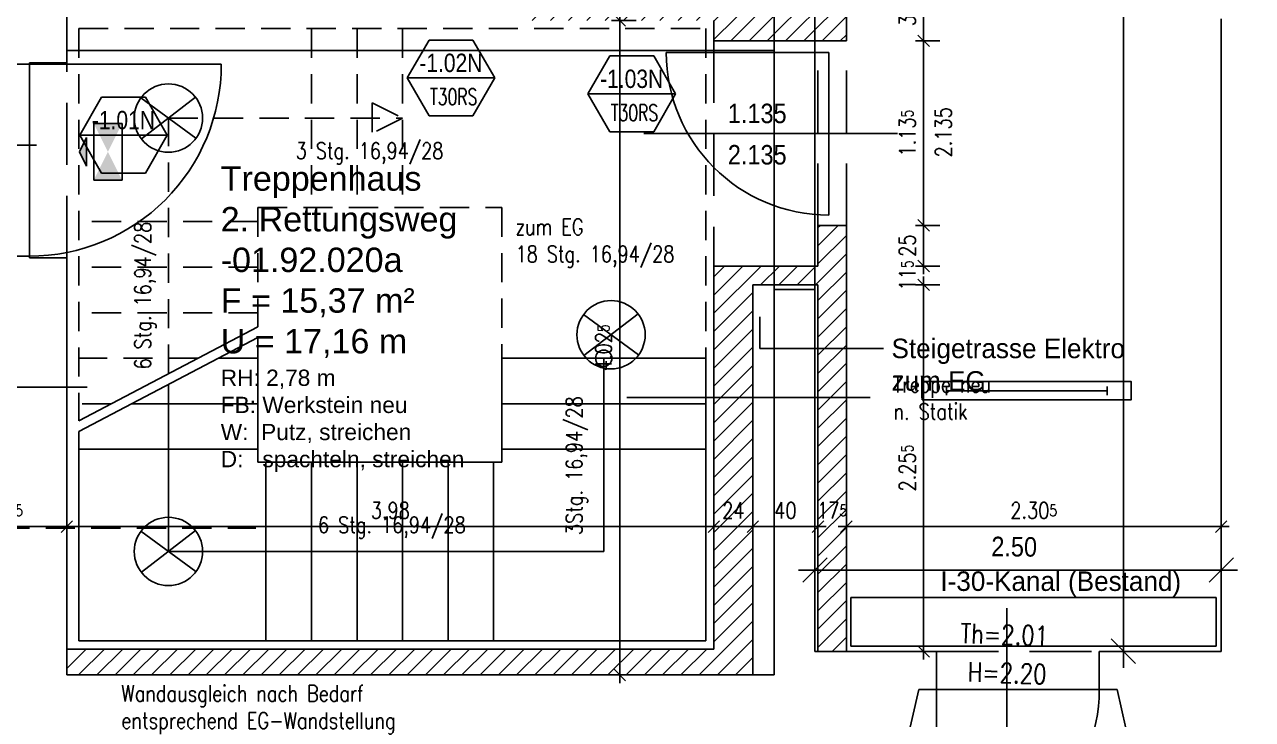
# Model space of a CAD drawing. Header units: metres. Extents: x 157 to 276, y 126 to 187.
# Drawn here: x 161.51 to 169.06, y 170.77 to 175.04 of the extents above; entities that cross this region are included whole.
import ezdxf
from ezdxf.enums import TextEntityAlignment as Align

# ---------------------------------------------------------------- set-up
doc = ezdxf.new("R2010")
doc.units = ezdxf.units.M
doc.header["$LTSCALE"] = 0.03
for name, pattern in [('AUSGEZOGEN', [0]), ('DOT', [0]), ('GESTRICHELT', [9, 6, -3]), ('STRICHLINIE', [19.05, 12.7, -6.35])]:
    doc.linetypes.add(name, pattern=pattern)
for name, color, linetype in [('A_abriss', 44, '_ABBRUCH'), ('A_bemaßung', 2, 'Continuous'), ('A_Elektro', 1, 'Continuous'), ('A_höhen', 3, 'Continuous'), ('A_NR_TÜR', 1, 'Continuous'), ('A_schraffur', 10, 'Continuous'), ('A_text', 5, 'Continuous'), ('A_TREPPE_NEU', 3, 'Continuous'), ('A_Tuernummern', 1, 'Continuous'), ('A_TXT-TUER', 1, 'Continuous'), ('A_türen', 9, 'Continuous'), ('A_verdeckt', 8, 'STRICHLINIE'), ('A_wände', 6, 'Continuous'), ('A_WÄNDE_NEU', 6, 'Continuous'), ('E__ELEKTRO', 3, 'AUSGEZOGEN'), ('E__LEUCHTEN', 6, 'AUSGEZOGEN'), ('E__VERSYS', 2, 'AUSGEZOGEN')]:
    doc.layers.add(name, color=color, linetype=linetype)
doc.styles.add('arial-n', font='ARIALN.TTF')
doc.styles.add('BOLDSIMP_FNT', font='TXT', dxfattribs={"height": 1})
doc.styles.add('NORM', font='simplex.shx', dxfattribs={"width": 0.7, "bigfont": 'bigfont.shx'})
doc.styles.add('PITSIMP8', font='PITSIMP8.SHX')
doc.styles.add('SIMPLEX', font='simplex.shx', dxfattribs={"width": 0.8, "height": 0.1})
doc.linetypes.add('_ABBRUCH', pattern='A,25,[101,cadkon.shx,S=3.5,R=0,X=0,Y=0],25', length=50)
doc.dimstyles.get("Standard").update_dxf_attribs({"dimtxt": 0.18, "dimasz": 0.18, "dimexe": 0.18, "dimexo": 0.0625, "dimgap": 0.09, "dimtad": 0, "dimtih": 1, "dimtoh": 1, "dimdec": 4, "dimzin": 0, "dimdsep": 46, "dimlunit": 3, "dimtxsty": 'Standard', "dimcen": 0.09, "dimadec": 0, "dimazin": 0, "dimtfac": 1, "dimtdec": 4, "dimtofl": 0, "dimtmove": 2, "dimatfit": 3, "dimfxl": 1, "dimtolj": 1, "dimtzin": 0, "dimarcsym": 0})

# ---------------------------------------------------------------- blocks, each defined once
blk = doc.blocks.new('SLASH1')
at = {"layer": 'A_bemaßung', "color": 2, "linetype": 'Continuous'}
for p, q in [((0.07663, 0.07663), (-0.07319, -0.07319)), ((0, -0.14068), (0, 0.11466))]:
    blk.add_line(p, q, dxfattribs=at)
blk = doc.blocks.new('DIMCROSS')
at = {"color": 0, "linetype": 'ByBlock'}
blk.add_line((-1, 0), (1, 0), dxfattribs=at)
at = {"linetype": 'ByBlock'}
blk.add_line((-0.707107, -0.707107), (0.707107, 0.707107), dxfattribs=at)
blk = doc.blocks.new('*D39')
at = {"layer": 'A_bemaßung', "color": 1, "lineweight": -2}
for p, q in [((161.0407, 171.8546), (161.0407, 172.0546)), ((161.7659, 171.9046), (161.7659, 172.0546)), ((161.0907, 171.9546), (161.7159, 171.9546))]:
    blk.add_line(p, q, dxfattribs=at)
at = {"layer": 'Defpoints', "color": 0}
for p in [(161.7659, 171.9546), (161.0407, 170.9929), (161.7659, 171.0429)]:
    blk.add_point(p, dxfattribs=at)
at = {"layer": 'A_bemaßung', "color": 1, "lineweight": -2, "xscale": 0.05, "yscale": 0.05, "zscale": 0.05, "rotation": 180}
blk.add_blockref('DIMCROSS', (161.0407, 171.9546), dxfattribs=at)
at = {"layer": 'A_bemaßung', "color": 1, "lineweight": -2, "xscale": 0.05, "yscale": 0.05, "zscale": 0.05}
blk.add_blockref('DIMCROSS', (161.7659, 171.9546), dxfattribs=at)
at = {"layer": 'A_bemaßung', "color": 3, "insert": (161.4033, 172.0546), "char_height": 0.1, "attachment_point": 5, "style": 'SIMPLEX'}
blk.add_mtext('\\A1;72{\\A1\\H0.7x\\S5;}', dxfattribs=at)
blk = doc.blocks.new('*D40')
at = {"layer": 'A_bemaßung', "color": 1, "lineweight": -2}
for p, q in [((165.7457, 172.0046), (165.7457, 171.8546)), ((161.8159, 171.9546), (165.6957, 171.9546))]:
    blk.add_line(p, q, dxfattribs=at)
at = {"layer": 'Defpoints', "color": 0}
for p in [(165.7457, 173.5571), (165.7457, 171.9546), (161.7659, 171.0429)]:
    blk.add_point(p, dxfattribs=at)
at = {"layer": 'A_bemaßung', "color": 1, "lineweight": -2, "xscale": 0.05, "yscale": 0.05, "zscale": 0.05, "rotation": 180}
blk.add_blockref('DIMCROSS', (161.7659, 171.9546), dxfattribs=at)
at = {"layer": 'A_bemaßung', "color": 1, "lineweight": -2, "xscale": 0.05, "yscale": 0.05, "zscale": 0.05}
blk.add_blockref('DIMCROSS', (165.7457, 171.9546), dxfattribs=at)
at = {"layer": 'A_bemaßung', "color": 3, "insert": (163.7558, 172.0546), "char_height": 0.1, "attachment_point": 5, "style": 'SIMPLEX'}
blk.add_mtext('\\A1;3.98{\\A1\\H0.7x\\S;}', dxfattribs=at)
blk = doc.blocks.new('*D41')
at = {"layer": 'A_bemaßung', "color": 1, "lineweight": -2}
for p, q in [((165.9857, 172.0046), (165.9857, 171.8546)), ((165.7957, 171.9546), (165.9357, 171.9546))]:
    blk.add_line(p, q, dxfattribs=at)
at = {"layer": 'Defpoints', "color": 0}
for p in [(165.7457, 173.5571), (165.9857, 173.4421), (165.9857, 171.9546)]:
    blk.add_point(p, dxfattribs=at)
at = {"layer": 'A_bemaßung', "color": 1, "lineweight": -2, "xscale": 0.05, "yscale": 0.05, "zscale": 0.05, "rotation": 180}
blk.add_blockref('DIMCROSS', (165.7457, 171.9546), dxfattribs=at)
at = {"layer": 'A_bemaßung', "color": 1, "lineweight": -2, "xscale": 0.05, "yscale": 0.05, "zscale": 0.05}
blk.add_blockref('DIMCROSS', (165.9857, 171.9546), dxfattribs=at)
at = {"layer": 'A_bemaßung', "color": 3, "insert": (165.8657, 172.0546), "char_height": 0.1, "attachment_point": 5, "style": 'SIMPLEX'}
blk.add_mtext('\\A1;24{\\A1\\H0.7x\\S;}', dxfattribs=at)
blk = doc.blocks.new('*D42')
at = {"layer": 'A_bemaßung', "color": 1, "lineweight": -2}
for p, q in [((166.3857, 172.0046), (166.3857, 171.8546)), ((166.0357, 171.9546), (166.3357, 171.9546))]:
    blk.add_line(p, q, dxfattribs=at)
at = {"layer": 'Defpoints', "color": 0}
for p in [(166.3857, 173.8392), (165.9857, 173.4421), (166.3857, 171.9546)]:
    blk.add_point(p, dxfattribs=at)
at = {"layer": 'A_bemaßung', "color": 1, "lineweight": -2, "xscale": 0.05, "yscale": 0.05, "zscale": 0.05, "rotation": 180}
blk.add_blockref('DIMCROSS', (165.9857, 171.9546), dxfattribs=at)
at = {"layer": 'A_bemaßung', "color": 1, "lineweight": -2, "xscale": 0.05, "yscale": 0.05, "zscale": 0.05}
blk.add_blockref('DIMCROSS', (166.3857, 171.9546), dxfattribs=at)
at = {"layer": 'A_bemaßung', "color": 3, "insert": (166.1857, 172.0546), "char_height": 0.1, "attachment_point": 5, "style": 'SIMPLEX'}
blk.add_mtext('\\A1;40{\\A1\\H0.7x\\S;}', dxfattribs=at)
blk = doc.blocks.new('*D43')
at = {"layer": 'A_bemaßung', "color": 1, "lineweight": -2}
for p, q in [((166.5607, 172.0046), (166.5607, 171.8546)), ((166.3357, 171.9546), (166.2857, 171.9546)), ((166.6107, 171.9546), (166.6607, 171.9546))]:
    blk.add_line(p, q, dxfattribs=at)
at = {"layer": 'Defpoints', "color": 0}
for p in [(166.3857, 173.8392), (166.5607, 173.8392), (166.5607, 171.9546)]:
    blk.add_point(p, dxfattribs=at)
at = {"layer": 'A_bemaßung', "color": 1, "lineweight": -2, "xscale": 0.05, "yscale": 0.05, "zscale": 0.05}
blk.add_blockref('DIMCROSS', (166.3857, 171.9546), dxfattribs=at)
at = {"layer": 'A_bemaßung', "color": 1, "lineweight": -2, "xscale": 0.05, "yscale": 0.05, "zscale": 0.05, "rotation": 180}
blk.add_blockref('DIMCROSS', (166.5607, 171.9546), dxfattribs=at)
at = {"layer": 'A_bemaßung', "color": 3, "insert": (166.4732, 172.0546), "char_height": 0.1, "attachment_point": 5, "style": 'SIMPLEX'}
blk.add_mtext('\\A1;17{\\A1\\H0.7x\\S5;}', dxfattribs=at)
blk = doc.blocks.new('*D44')
at = {"layer": 'A_bemaßung', "color": 1, "lineweight": -2}
for p, q in [((168.8657, 172.0546), (168.8657, 171.8546)), ((166.6107, 171.9546), (168.8157, 171.9546))]:
    blk.add_line(p, q, dxfattribs=at)
at = {"layer": 'Defpoints', "color": 0}
for p in [(166.5607, 173.8392), (168.8657, 172.9846), (168.8657, 171.9546)]:
    blk.add_point(p, dxfattribs=at)
at = {"layer": 'A_bemaßung', "color": 1, "lineweight": -2, "xscale": 0.05, "yscale": 0.05, "zscale": 0.05, "rotation": 180}
blk.add_blockref('DIMCROSS', (166.5607, 171.9546), dxfattribs=at)
at = {"layer": 'A_bemaßung', "color": 1, "lineweight": -2, "xscale": 0.05, "yscale": 0.05, "zscale": 0.05}
blk.add_blockref('DIMCROSS', (168.8657, 171.9546), dxfattribs=at)
at = {"layer": 'A_bemaßung', "color": 3, "insert": (167.7132, 172.0546), "char_height": 0.1, "attachment_point": 5, "style": 'SIMPLEX'}
blk.add_mtext('\\A1;2.30{\\A1\\H0.7x\\S5;}', dxfattribs=at)
blk = doc.blocks.new('*D45')
at = {"layer": 'A_schraffur', "color": 1, "lineweight": -2}
for p, q in [((165.117, 175.0671), (165.267, 175.0671)), ((165.167, 171.0929), (165.167, 175.0171)), ((165.067, 171.0429), (165.267, 171.0429))]:
    blk.add_line(p, q, dxfattribs=at)
at = {"layer": 'Defpoints', "color": 0}
for p in [(165.117, 175.0671), (165.167, 175.0671), (165.067, 171.0429)]:
    blk.add_point(p, dxfattribs=at)
at = {"layer": 'A_schraffur', "color": 1, "lineweight": -2, "xscale": 0.05, "yscale": 0.05, "zscale": 0.05}
for p, rotation in [((165.167, 175.0671), 90), ((165.167, 171.0429), 270)]:
    blk.add_blockref('DIMCROSS', p, dxfattribs=dict(at, rotation=rotation))
at = {"layer": 'A_schraffur', "color": 3, "insert": (165.067, 173.055), "char_height": 0.1, "attachment_point": 5, "rotation": 90, "style": 'SIMPLEX'}
blk.add_mtext('\\A1;4.02{\\A1\\H0.7x\\S5;}', dxfattribs=at)
blk = doc.blocks.new('*D46')
at = {"layer": 'A_schraffur', "color": 1, "lineweight": -2}
for p, q in [((165.117, 175.3071), (165.267, 175.3071)), ((165.167, 175.1171), (165.167, 175.2571))]:
    blk.add_line(p, q, dxfattribs=at)
at = {"layer": 'Defpoints', "color": 0}
for p in [(165.0921, 175.3071), (165.167, 175.3071), (165.117, 175.0671)]:
    blk.add_point(p, dxfattribs=at)
at = {"layer": 'A_schraffur', "color": 1, "lineweight": -2, "xscale": 0.05, "yscale": 0.05, "zscale": 0.05}
for p, rotation in [((165.167, 175.3071), 90), ((165.167, 175.0671), 270)]:
    blk.add_blockref('DIMCROSS', p, dxfattribs=dict(at, rotation=rotation))
at = {"layer": 'A_schraffur', "color": 3, "insert": (165.067, 175.1871), "char_height": 0.1, "attachment_point": 5, "rotation": 90, "style": 'SIMPLEX'}
blk.add_mtext('\\A1;24{\\A1\\H0.7x\\S;}', dxfattribs=at)
blk = doc.blocks.new('*D49')
at = {"layer": 'A_schraffur', "color": 1, "lineweight": -2}
for p, q in [((166.9855, 173.4421), (167.1355, 173.4421)), ((167.0355, 171.2373), (167.0355, 173.3921)), ((166.9355, 171.1873), (167.1355, 171.1873))]:
    blk.add_line(p, q, dxfattribs=at)
at = {"layer": 'Defpoints', "color": 0}
for p in [(165.9857, 173.4421), (167.0355, 173.4421), (165.9357, 171.1873)]:
    blk.add_point(p, dxfattribs=at)
at = {"layer": 'A_schraffur', "color": 1, "lineweight": -2, "xscale": 0.05, "yscale": 0.05, "zscale": 0.05}
for p, rotation in [((167.0355, 173.4421), 90), ((167.0355, 171.1873), 270)]:
    blk.add_blockref('DIMCROSS', p, dxfattribs=dict(at, rotation=rotation))
at = {"layer": 'A_schraffur', "color": 3, "insert": (166.9355, 172.3147), "char_height": 0.1, "attachment_point": 5, "rotation": 90, "style": 'SIMPLEX'}
blk.add_mtext('\\A1;2.25{\\A1\\H0.7x\\S5;}', dxfattribs=at)
blk = doc.blocks.new('*D50')
at = {"layer": 'A_schraffur', "color": 1, "lineweight": -2}
for p, q in [((167.0355, 173.6071), (167.0355, 173.6571)), ((166.9855, 173.5571), (167.1355, 173.5571)), ((167.0355, 173.3921), (167.0355, 173.3421))]:
    blk.add_line(p, q, dxfattribs=at)
at = {"layer": 'Defpoints', "color": 0}
for p in [(166.3857, 173.5571), (167.0355, 173.5571), (165.9857, 173.4421)]:
    blk.add_point(p, dxfattribs=at)
at = {"layer": 'A_schraffur', "color": 1, "lineweight": -2, "xscale": 0.05, "yscale": 0.05, "zscale": 0.05}
for p, rotation in [((167.0355, 173.5571), 270), ((167.0355, 173.4421), 90)]:
    blk.add_blockref('DIMCROSS', p, dxfattribs=dict(at, rotation=rotation))
at = {"layer": 'A_schraffur', "color": 3, "insert": (166.9355, 173.4996), "char_height": 0.1, "attachment_point": 5, "rotation": 90, "style": 'SIMPLEX'}
blk.add_mtext('\\A1;11{\\A1\\H0.7x\\S5;}', dxfattribs=at)
blk = doc.blocks.new('*D51')
at = {"layer": 'A_schraffur', "color": 1, "lineweight": -2}
for p, q in [((166.9855, 173.8071), (167.1355, 173.8071)), ((167.0355, 173.6071), (167.0355, 173.7571))]:
    blk.add_line(p, q, dxfattribs=at)
at = {"layer": 'Defpoints', "color": 0}
for p in [(166.5607, 173.8071), (167.0355, 173.8071), (166.3857, 173.5571)]:
    blk.add_point(p, dxfattribs=at)
at = {"layer": 'A_schraffur', "color": 1, "lineweight": -2, "xscale": 0.05, "yscale": 0.05, "zscale": 0.05}
for p, rotation in [((167.0355, 173.8071), 90), ((167.0355, 173.5571), 270)]:
    blk.add_blockref('DIMCROSS', p, dxfattribs=dict(at, rotation=rotation))
at = {"layer": 'A_schraffur', "color": 3, "insert": (166.9355, 173.6821), "char_height": 0.1, "attachment_point": 5, "rotation": 90, "style": 'SIMPLEX'}
blk.add_mtext('\\A1;25{\\A1\\H0.7x\\S;}', dxfattribs=at)
blk = doc.blocks.new('*D52')
at = {"layer": 'A_schraffur', "color": 1, "lineweight": -2}
for p, q in [((166.9855, 174.9421), (167.1355, 174.9421)), ((167.0355, 173.8571), (167.0355, 174.8921))]:
    blk.add_line(p, q, dxfattribs=at)
at = {"layer": 'Defpoints', "color": 0}
for p in [(166.5607, 174.9421), (167.0355, 174.9421), (166.5607, 173.8071)]:
    blk.add_point(p, dxfattribs=at)
at = {"layer": 'A_schraffur', "color": 1, "lineweight": -2, "xscale": 0.05, "yscale": 0.05, "zscale": 0.05}
for p, rotation in [((167.0355, 174.9421), 90), ((167.0355, 173.8071), 270)]:
    blk.add_blockref('DIMCROSS', p, dxfattribs=dict(at, rotation=rotation))
at = {"layer": 'A_schraffur', "color": 3, "insert": (166.9355, 174.3746), "char_height": 0.1, "attachment_point": 5, "rotation": 90, "style": 'SIMPLEX'}
blk.add_mtext('\\A1;1.13{\\A1\\H0.7x\\S5;}', dxfattribs=at)
blk = doc.blocks.new('*D53')
at = {"layer": 'A_schraffur', "color": 1, "lineweight": -2}
for p, q in [((166.9355, 175.3071), (167.1355, 175.3071)), ((167.0355, 174.9921), (167.0355, 175.2571))]:
    blk.add_line(p, q, dxfattribs=at)
at = {"layer": 'Defpoints', "color": 0}
for p in [(166.4391, 175.3071), (167.0355, 175.3071), (166.5607, 174.9421)]:
    blk.add_point(p, dxfattribs=at)
at = {"layer": 'A_schraffur', "color": 1, "lineweight": -2, "xscale": 0.05, "yscale": 0.05, "zscale": 0.05}
for p, rotation in [((167.0355, 175.3071), 90), ((167.0355, 174.9421), 270)]:
    blk.add_blockref('DIMCROSS', p, dxfattribs=dict(at, rotation=rotation))
at = {"layer": 'A_schraffur', "color": 3, "insert": (166.9355, 175.1246), "char_height": 0.1, "attachment_point": 5, "rotation": 90, "style": 'SIMPLEX'}
blk.add_mtext('\\A1;36{\\A1\\H0.7x\\S5;}', dxfattribs=at)
blk = doc.blocks.new('Tür-Nr')
at = {"layer": 'A_NR_TÜR'}
for p, q in [((-0.0573, -108.8652), (0.0772, -108.6321)), ((0.0772, -108.6321), (0.3468, -108.6321)), ((0.4812, -108.8652), (0.3468, -108.6321)), ((-0.0573, -108.8652), (0.4812, -108.8652)), ((-0.0573, -108.8652), (0.0772, -109.0983)), ((0.4812, -108.8652), (0.3468, -109.0983)), ((0.0772, -109.0983), (0.3468, -109.0983))]:
    blk.add_line(p, q, dxfattribs=at)
at = {"layer": 'A_TXT-TUER', "style": 'arial-n', "flags": 4}
blk.add_attdef('TÜR-NR.', text='', height=0.1129, dxfattribs=at).set_placement((0.2114, -108.7723), align=Align.MIDDLE_CENTER)
at = {"layer": 'A_TXT-TUER', "style": 'NORM', "width": 0.7}
for tag, flags, p in [('BRANDSCHUTZ', 4, (0.2287, -108.9809)), ('DIN', 5, (0.214, -109.1983)), ('ABMESSUNG', 5, (0.214, -109.3327)), ('MATERIAL', 5, (0.214, -109.4671)), ('WANDART', 5, (0.214, -109.6015)), ('ZARGE', 5, (0.214, -109.7359)), ('SCHLOSS', 5, (0.214, -109.8703)), ('BESCHLÄGE', 5, (0.214, -110.0047)), ('SONSTIGES', 5, (0.214, -110.1391))]:
    blk.add_attdef(tag, text='', height=0.0784, dxfattribs=dict(at, flags=flags)).set_placement(p, align=Align.MIDDLE_CENTER)
blk = doc.blocks.new('2DEL_457')
for p, q in [((-0.3844, -0.2363), (-0.3844, 0.2363)), ((0.3844, -0.2363), (0.3844, 0.2363)), ((-0.3844, 0), (0.3844, 0))]:
    blk.add_line(p, q)
blk.add_lwpolyline([(-0.5, -0.5), (0.5, -0.5), (0.5, 0.5), (-0.5, 0.5)], close=True)
at = {"style": 'PITSIMP8', "flags": 9}
for tag, p in [('BEZEICHNUNG', (-0.0298, 0.1793)), ('RAUM/GRUPPE', (-0.0298, 0.1593)), ('POS.NR.G-LV', (-0.0298, 0.1393)), ('FABRIKAT', (-0.0298, 0.1193)), ('KENNUNG', (-0.0298, 0.0793)), ('LEISTUNG', (-0.0298, 0.0593)), ('TYP', (-0.0298, 0.0993)), ('VOLUMENSTROM', (-0.0298, 0.0393)), ('DRUCK/-STUFE', (-0.0298, 0.0193)), ('ANSCHLUSS', (-0.0298, -0.0007)), ('TEMPERATUR', (-0.0298, -0.0607)), ('GROESSE', (-0.0298, -0.0207)), ('DN', (-0.0298, -0.0407)), ('SPANNUNG/FREQUENZ', (-0.0298, -0.1207)), ('SCHUTZART', (-0.0298, -0.1007)), ('DREHZAHL', (-0.0298, -0.0807)), ('GEWICHT', (-0.0298, -0.1407)), ('FREI', (-0.0298, -0.1607)), ('FREI', (-0.0298, -0.1807)), ('FREI', (-0.0298, -0.2007))]:
    blk.add_attdef(tag, text='', height=0.01, dxfattribs=at).set_placement(p, align=Align.MIDDLE)
blk = doc.blocks.new('PU1')
at = {"color": 3}
for p, q in [((-118.6, -55.3), (-118.6, 69.7)), ((-118.6, 69.7), (131.4, 69.7)), ((131.4, -55.3), (131.4, 69.7)), ((-118.6, -55.3), (131.4, -55.3)), ((-56.1, -86.6), (68.9, -86.6)), ((6.4, -117.8), (-56.1, -86.6)), ((6.4, -117.8), (68.9, -86.6))]:
    blk.add_line(p, q, dxfattribs=at)
for points in [[(-118.6, 69.7), (-118.6, -55.3), (131.4, -55.3), (131.4, 69.7)], [(68.9, -86.6), (-56.1, -86.6), (6.4, -117.8)]]:
    blk.add_solid(points, dxfattribs=at)
blk = doc.blocks.new('I539')
for p, q in [((-1.2, -0.9), (1.2, 0.9)), ((-1.2, 0.9), (1.2, -0.9))]:
    blk.add_line(p, q)
blk.add_circle((0, 0), 1.5)
blk = doc.blocks.new('A$C2D1211C5')
at = {"layer": 'E__LEUCHTEN', "color": 7, "xscale": 0.1399999999994165, "yscale": 0.1399999999994179, "zscale": 0.14, "rotation": 180.7397457354693}
for p in [(1.47, 24.425), (4.1925, 23.0925), (1.47, 21.76)]:
    blk.add_blockref('I539', p, dxfattribs=at)
at = {"layer": 'E__LEUCHTEN', "color": 1, "xscale": 0.001396999999997206, "yscale": 0.001396999999997206, "zscale": 0.001397, "rotation": 270}
blk.add_blockref('PU1', (1.0878, 24.2264), dxfattribs=at)
at = {"layer": 'E__LEUCHTEN', "color": 5, "xscale": 1.285160624999662, "yscale": 0.1120140000000447, "zscale": 1.285160625}
blk.add_blockref('2DEL_457', (6.7493, 22.7485), dxfattribs=at)
blk = doc.blocks.new('A$C775701B2')
at = {"layer": 'E__VERSYS', "color": 1}
for p, q in [((7.9143, 21.4778), (5.6668, 21.4778)), ((5.6668, 21.1778), (5.6668, 21.4778)), ((7.9143, 21.1778), (7.9143, 21.4778)), ((7.9143, 21.1778), (5.6668, 21.1778))]:
    blk.add_line(p, q, dxfattribs=at)
at = {"layer": 'E__ELEKTRO', "color": 1, "insert": (6.2182, 21.6373), "char_height": 0.12, "attachment_point": 1}
blk.add_mtext('I-30-Kanal (Bestand)', dxfattribs=at)
blk = doc.blocks.new('A$C5C7B2202')
at = {"layer": 'E__ELEKTRO', "color": 7, "insert": (5.9175, 23.0686), "char_height": 0.12, "attachment_point": 1}
blk.add_mtext('Steigetrasse Elektro\\Pzum EG', dxfattribs=at)
at = {"layer": 'E__ELEKTRO', "color": 7, "annotation_type": 0, "has_hookline": 1, "hookline_direction": 0, "text_width": 2.22}
blk.add_leader([(5.1077, 23.2025), (5.1077, 23.0086), (5.8675, 23.0086)], dimstyle='Standard', override={"dimtxt": 0.12, "dimasz": 0.05, "dimexe": 0.1, "dimgap": 0.05, "dimtad": 0, "dimtih": 0, "dimtoh": 0, "dimdec": 2, "dimrnd": 0.0025, "dimlunit": 2, "dimdle": 0.025, "dimclrd": 7, "dimclre": 7, "dimclrt": 7, "dimtdec": 2, "dimtix": 1, "dimldrblk": 'None', "dimtvp": 1}, dxfattribs=at)

msp = doc.modelspace()

# ---------------------------------------------------------------- hatches: boundary and pattern name
at = {"layer": 'A_schraffur'}
h = msp.add_hatch(dxfattribs=at)
h.set_pattern_fill('ANSI31', color=256, scale=0.025, style=0)
h.paths.add_polyline_path([(166.11567, 175.30713), (164.58066, 175.30713), (164.58066, 175.12767), (166.11566, 175.12767)])
h.paths.add_polyline_path([(166.11566, 175.12767), (164.58066, 175.12767), (164.58066, 175.06713), (165.74566, 175.06713), (165.74566, 174.94213), (166.11567, 174.94213)])
h.paths.add_polyline_path([(166.36563, 175.13162), (166.11566, 175.13162), (166.11566, 175.12767), (166.11567, 174.94213), (166.36563, 174.94213)])
h.paths.add_polyline_path([(166.36563, 175.30713), (166.11567, 175.30713), (166.11566, 175.13162), (166.36563, 175.13162)])
h.paths.add_polyline_path([(166.56066, 175.30713), (166.36563, 175.30713), (166.36563, 175.13162), (166.56066, 175.13162)])
h.paths.add_polyline_path([(166.56066, 175.13162), (166.36563, 175.13162), (166.36563, 174.94213), (166.56066, 174.94213)])
h = msp.add_hatch(dxfattribs=at)
h.set_pattern_fill('ANSI31', color=256, scale=0.025, style=0)
h.paths.add_polyline_path([(166.56066, 173.80713), (166.38566, 173.80713), (166.38566, 173.55713), (166.36564, 173.55713), (166.36564, 173.44213), (166.38566, 173.44213), (166.38566, 171.68728), (166.56066, 171.68728)])
h.paths.add_polyline_path([(166.36564, 173.55713), (166.11569, 173.55713), (166.11569, 173.44213), (166.36564, 173.44213)])
h.paths.add_polyline_path([(165.98566, 173.44213), (166.11569, 173.44213), (166.11569, 173.55713), (165.74566, 173.55713), (165.74566, 171.72662), (165.98566, 171.10633)])
h.paths.add_polyline_path([(165.74566, 171.72662), (165.74566, 171.04292), (165.98566, 171.04292), (165.98566, 171.10633)])
h.paths.add_polyline_path([(166.56066, 171.68728), (166.38566, 171.68728), (166.38566, 171.18727), (166.56066, 171.18727)])
h = msp.add_hatch(dxfattribs=at)
h.set_pattern_fill('ANSI31', color=256, scale=0.025, style=0)
h.paths.add_polyline_path([(165.74566, 171.20208), (161.76592, 171.20206), (161.76592, 171.04291), (165.74566, 171.04292)])

# ---------------------------------------------------------------- linework, layer by layer
at = {"layer": 'A_abriss', "ltscale": 0.5}
for p, q in [((166.36563, 175.52764), (166.36564, 174.53201)), ((166.11566, 175.12767), (166.11568, 174.53201)), ((161.76591, 174.88268), (166.11568, 174.88267)), ((161.53596, 174.79766), (161.53594, 173.61774)), ((161.53596, 174.79766), (162.71588, 174.79764)), ((166.11568, 174.53201), (166.11569, 173.41213)), ((166.36564, 174.53201), (166.36564, 173.41213, 0))]:
    msp.add_line(p, q, dxfattribs=at)
msp.add_arc((161.53596, 174.79766), 1.17992, 269.999026, 359.999029, dxfattribs=at)
at = {"layer": 'A_bemaßung', "linetype": 'Continuous'}
for p, q in [((168.26568, 171.08726), (168.26568, 181.87728)), ((166.26566, 171.68728), (168.96566, 171.68729))]:
    msp.add_line(p, q, dxfattribs=at)
at = {"layer": 'A_bemaßung'}
for p, q in [((165.31526, 174.37274), (166.87451, 174.37274)), ((160.01927, 174.30001, 0), (161.57852, 174.30001, 0)), ((167.54837, 169.89467), (167.54837, 171.45391))]:
    msp.add_line(p, q, dxfattribs=at)
at = {"layer": 'A_text'}
msp.add_line((160.62507, 172.8123), (161.89064, 172.81231), dxfattribs=at)
at = {"layer": 'A_text', "linetype": 'Continuous'}
msp.add_line((166.70609, 172.74819), (165.21065, 172.74819), dxfattribs=at)
at = {"layer": 'A_text', "color": 5, "linetype": 'GESTRICHELT'}
msp.add_line((158.83602, 171.94499), (162.92944, 171.94499), dxfattribs=at)
at = {"layer": 'A_TREPPE_NEU', "color": 10, "linetype": 'GESTRICHELT'}
for p, q in [((161.84066, 175.01714), (161.84068, 172.60584)), ((161.84066, 175.01714), (165.69566, 175.01708)), ((163.27066, 175.01712), (163.27067, 173.91712)), ((163.55066, 175.01712), (163.55067, 173.91712)), ((163.83066, 175.01712), (163.83067, 173.91712)), ((165.69566, 175.01708), (165.69566, 172.99027)), ((163.64316, 174.56087), (163.83067, 174.46712)), ((163.64316, 174.56087), (163.64317, 174.37337)), ((162.39066, 172.89436), (162.39067, 174.46715)), ((162.39067, 174.46715), (163.83067, 174.46713)), ((163.83067, 174.46712), (163.64317, 174.37337)), ((162.94067, 173.91713), (162.94067, 173.1829)), ((162.94067, 173.91713), (164.44067, 173.91711)), ((164.44067, 173.91711), (164.44067, 172.99027)), ((162.94067, 173.83027), (161.84067, 173.83027)), ((162.94067, 173.55027), (161.84067, 173.55027)), ((162.94067, 173.27027), (161.84067, 173.27027)), ((162.57349, 172.99027), (161.84067, 172.99027)), ((162.03974, 172.71027), (161.84067, 172.71027))]:
    msp.add_line(p, q, dxfattribs=at)
at = {"layer": 'A_TREPPE_NEU', "color": 1, "linetype": 'Continuous'}
for p, q in [((161.84067, 172.60584), (162.9407, 173.18291)), ((161.84067, 172.54054), (162.9407, 173.11761)), ((165.06816, 172.99027), (165.06816, 171.80212)), ((162.39065, 171.80213), (162.39066, 172.82906)), ((165.06816, 171.80212), (162.39065, 171.80213))]:
    msp.add_line(p, q, dxfattribs=at)
at = {"layer": 'A_TREPPE_NEU', "color": 10, "linetype": 'Continuous'}
for p, q in [((162.94067, 173.1176), (162.94068, 172.35212)), ((164.44067, 172.99027), (164.44068, 172.3521)), ((165.69566, 172.99027), (165.69566, 171.25208)), ((161.84068, 172.54054), (161.84068, 171.25214)), ((162.99066, 171.25212), (162.99067, 172.35212)), ((163.27066, 171.25212), (163.27067, 172.35212)), ((163.55066, 171.25213), (163.55067, 172.35213)), ((163.83066, 171.25212), (163.83067, 172.35212)), ((164.11066, 171.25212), (164.11067, 172.35212)), ((164.39066, 171.25212), (164.39067, 172.35212))]:
    msp.add_line(p, q, dxfattribs=at)
at = {"layer": 'A_TREPPE_NEU', "color": 10}
for p, q in [((162.94067, 172.99027), (162.69796, 172.99027)), ((164.44066, 172.99027), (165.69566, 172.99027)), ((162.94067, 172.71028), (162.16422, 172.71027)), ((164.44066, 172.71028), (165.69566, 172.71027)), ((162.94068, 172.43029), (161.84068, 172.43027)), ((164.44066, 172.43029), (165.69566, 172.43027)), ((162.94068, 172.35212), (164.44068, 172.3521)), ((161.84068, 171.25214), (165.69566, 171.25208))]:
    msp.add_line(p, q, dxfattribs=at)
at = {"layer": 'A_TREPPE_NEU', "color": 1, "linetype": 'Continuous'}
msp.add_circle((165.06816, 172.99026), 0.05, dxfattribs=at)
at = {"layer": 'A_türen', "color": 10, "linetype": 'Continuous'}
for p, q in [((166.45264, 174.87041, 0), (165.45264, 174.87041, 0)), ((166.45264, 174.87041, 0), (166.45264, 173.87041, 0)), ((168.11572, 170.95228), (167.11578, 170.95226)), ((167.11578, 170.95226), (167.1158, 169.95234))]:
    msp.add_line(p, q, dxfattribs=at)
for centre, radius, start, end in [((166.45264, 174.87041, 0), 1, 180, 270), ((167.11578, 170.95226), 0.99993, 270.001143, 0)]:
    msp.add_arc(centre, radius, start, end, dxfattribs=at)
at = {"layer": 'A_verdeckt'}
for p, q in [((165.74566, 174.94213), (165.74566, 173.55713)), ((166.38566, 173.80713), (166.38566, 174.94213)), ((166.56066, 173.80713), (166.56066, 174.94213)), ((161.76592, 173.60774), (161.76596, 174.80764)), ((167.11576, 171.18726), (168.11573, 171.18727))]:
    msp.add_line(p, q, dxfattribs=at)
at = {"layer": 'A_wände', "linetype": 'Continuous'}
for p, q in [((161.76596, 174.80764), (161.76591, 175.12766)), ((168.86566, 171.18728), (168.86566, 175.0777)), ((161.04065, 174.79768), (161.53596, 174.79766)), ((161.53596, 174.79766), (161.53595, 174.80765)), ((161.53595, 174.80765), (161.76596, 174.80764)), ((161.53594, 173.61774), (161.04068, 173.61774)), ((161.53593, 173.60776), (161.53594, 173.61774)), ((161.76592, 173.60774), (161.53593, 173.60776)), ((161.76592, 171.04291), (161.76592, 173.60774)), ((166.11569, 173.41213), (166.11567, 171.04292)), ((166.36564, 173.41213, 0), (166.11569, 173.41213)), ((166.36567, 171.18727), (166.36564, 173.41213, 0)), ((167.11576, 171.18726), (166.36567, 171.18727)), ((167.11578, 170.95226), (167.11576, 171.18726)), ((168.11572, 170.95228), (168.11573, 171.18727)), ((168.11573, 171.18727), (168.86567, 171.18726)), ((166.11567, 171.04292), (161.76592, 171.04291)), ((166.90606, 170.51338), (167.00578, 170.95229)), ((167.00578, 170.95229), (167.11578, 170.95226)), ((168.11572, 170.95228), (168.22572, 170.95227)), ((168.32475, 170.51647), (168.22572, 170.95227))]:
    msp.add_line(p, q, dxfattribs=at)
at = {"layer": 'A_WÄNDE_NEU'}
for p, q in [((166.38566, 173.80713), (166.38566, 173.55713)), ((166.56066, 173.80713), (166.38566, 173.80713)), ((166.56066, 173.80713), (166.56066, 171.18727)), ((165.74566, 173.55713), (165.74566, 171.20208)), ((166.38566, 173.55713), (165.74566, 173.55713)), ((165.98566, 173.44213), (165.98566, 171.04292)), ((165.98566, 173.18712), (165.98566, 173.44213)), ((166.38566, 173.44213), (165.98566, 173.44213)), ((166.38566, 173.44213), (166.38566, 171.18727)), ((166.38566, 173.07212), (166.38566, 172.97212)), ((165.74566, 171.20208), (161.76592, 171.20206))]:
    msp.add_line(p, q, dxfattribs=at)
msp.add_lwpolyline([(165.74566, 175.06713), (165.74566, 174.94213), (166.56066, 174.94213), (166.56066, 175.30713)], dxfattribs=at)

# ---------------------------------------------------------------- block references
at = {"layer": 'A_bemaßung', "color": 7}
for p in [(166.36568, 171.68728), (168.86566, 171.68727)]:
    msp.add_blockref('SLASH1', p, dxfattribs=at)
at = {"layer": 'A_bemaßung', "color": 7, "rotation": 90}
msp.add_blockref('SLASH1', (168.26567, 171.18726), dxfattribs=at)
at = {"layer": 'A_Elektro'}
for name in ['A$C2D1211C5', 'A$C5C7B2202', 'A$C775701B2']:
    msp.add_blockref(name, (160.92067, 150.04212), dxfattribs=at)
at = {"layer": 'A_Tuernummern'}
ref = msp.add_blockref('Tür-Nr', (163.91667, 283.57914), dxfattribs=at)
ref.add_attrib('TÜR-NR.', '-1.02N', dxfattribs={"layer": 'A_TXT-TUER', "height": 0.112896, "style": 'arial-n'}).set_placement((164.12802, 174.8068), align=Align.MIDDLE_CENTER)
ref.add_attrib('BRANDSCHUTZ', 'T30RS', dxfattribs={"layer": 'A_TXT-TUER', "height": 0.1, "style": 'NORM', "width": 0.7}).set_placement((164.14533, 174.59821), align=Align.MIDDLE_CENTER)
ref = msp.add_blockref('Tür-Nr', (165.02863, 283.48107), dxfattribs=at)
ref.add_attrib('TÜR-NR.', '-1.03N', dxfattribs={"layer": 'A_TXT-TUER', "height": 0.112896, "style": 'arial-n'}).set_placement((165.23998, 174.70873), align=Align.MIDDLE_CENTER)
ref.add_attrib('BRANDSCHUTZ', 'T30RS', dxfattribs={"layer": 'A_TXT-TUER', "height": 0.1, "style": 'NORM', "width": 0.7}).set_placement((165.25729, 174.50014), align=Align.MIDDLE_CENTER)
ref = msp.add_blockref('Tür-Nr', (161.90254, 283.22703), dxfattribs=at)
ref.add_attrib('TÜR-NR.', '-1.01N', dxfattribs={"layer": 'A_TXT-TUER', "height": 0.112896, "style": 'arial-n'}).set_placement((162.11389, 174.45468), align=Align.MIDDLE_CENTER)

# ---------------------------------------------------------------- texts
at = {"layer": 'A_bemaßung', "color": 7, "linetype": 'DOT', "style": 'BOLDSIMP_FNT', "width": 0.9}
for s, p in [('1.135', (165.8316, 174.39987)), ('2.135', (165.8316, 174.14568))]:
    msp.add_text(s, height=0.12, dxfattribs=at).set_placement(p, align=Align.BOTTOM_LEFT)
at = {"layer": 'A_bemaßung', "color": 7, "linetype": 'Continuous', "style": 'BOLDSIMP_FNT', "width": 0.9}
msp.add_text('2.50', height=0.12, rotation=359.3, dxfattribs=at).set_placement((167.45111, 171.73727), align=Align.BOTTOM_LEFT)
at = {"layer": 'A_höhen', "linetype": 'Continuous', "style": 'SIMPLEX', "width": 0.8}
for s, p in [('Th=2.01', (167.53178, 171.29079)), ('H=2.20', (167.54918, 171.05445))]:
    msp.add_text(s, height=0.12, rotation=358.2, dxfattribs=at).set_placement(p, align=Align.MIDDLE_CENTER)
at = {"layer": 'A_text', "insert": (167.10746, 174.22523), "char_height": 0.1, "width": 1.1421, "attachment_point": 1, "rotation": 90, "style": 'SIMPLEX'}
msp.add_mtext('2.135', dxfattribs=at)
at = {"layer": 'A_text', "linetype": 'Continuous', "insert": (162.71239, 174.17047), "char_height": 0.15, "width": 6.6459, "attachment_point": 1}
msp.add_mtext('\\fArial|b0|i0|c0|p34;Treppenhaus  \\P2. Rettungsweg\\P-01.92.020a\\PF = 15,37 m²  \\PU = 17,16 m\\P\\H0.1;RH: 2,78 m\\PFB: Werkstein neu\\PW:  Putz, streichen\\PD:   spachteln, streichen', dxfattribs=at)
at = {"layer": 'A_text', "linetype": 'Continuous', "char_height": 0.1, "attachment_point": 1, "style": 'SIMPLEX'}
for s, insert, width in [('Treppe neu n. Statik', (166.85045, 172.87926), 0.8166985), ('Wandausgleich nach Bedarf\\Pentsprechend EG-Wandstellung', (162.10153, 170.97907), 2.6643697)]:
    msp.add_mtext(s, dxfattribs=dict(at, insert=insert, width=width))
at = {"layer": 'A_TREPPE_NEU', "color": 1, "linetype": 'Continuous', "char_height": 0.1, "width": 1.6932, "attachment_point": 1, "style": 'SIMPLEX'}
for s, insert in [('3 Stg. 16,94/28', (163.17368, 174.31647)), ('zum EG \\P18 Stg. 16,94/28', (164.52588, 173.84789)), ('6 Stg. 16,94/28', (163.31083, 172.01587))]:
    msp.add_mtext(s, dxfattribs=dict(at, insert=insert))
at = {"layer": 'A_TREPPE_NEU', "color": 1, "linetype": 'Continuous', "char_height": 0.1, "width": 1.6932, "attachment_point": 1, "rotation": 90, "style": 'SIMPLEX'}
for s, insert in [('6 Stg. 16,94/28', (162.18285, 172.92122)), ('3Stg. 16,94/28', (164.83643, 171.90293))]:
    msp.add_mtext(s, dxfattribs=dict(at, insert=insert))

# ---------------------------------------------------------------- dimensions: what is measured, and where the dimension line sits
at = {"layer": 'A_bemaßung'}
for base, p1, p2, text, override, picture, middle in [((166.38566, 171.95456), (165.98566, 173.44213), (166.38566, 173.83922), '40{\\A1\\H0.7x\\S;}', {"dimtxt": 0.1, "dimasz": 0.05, "dimexe": 0.1, "dimexo": 1.834656, "dimgap": 0.05, "dimtad": 1, "dimrnd": 0.0025, "dimtxsty": 'SIMPLEX', "dimblk": 'DIMCROSS', "dimblk1": 'DIMCROSS', "dimblk2": 'DIMCROSS', "dimdle": 0.025, "dimse1": 1, "dimclrd": 1, "dimclre": 1, "dimclrt": 3, "dimtix": 1, "dimtvp": 1}, '*D42', (166.18566, 172.05456)), ((166.56066, 171.95456), (166.38566, 173.83922), (166.56066, 173.83922), '17{\\A1\\H0.7x\\S5;}', {"dimtxt": 0.1, "dimasz": 0.05, "dimexe": 0.1, "dimexo": 1.834656, "dimgap": 0.05, "dimtad": 1, "dimrnd": 0.0025, "dimtxsty": 'SIMPLEX', "dimblk": 'DIMCROSS', "dimblk1": 'DIMCROSS', "dimblk2": 'DIMCROSS', "dimdle": 0.025, "dimse1": 1, "dimclrd": 1, "dimclre": 1, "dimclrt": 3, "dimtix": 1, "dimtvp": 1}, '*D43', (166.47316, 172.05456)), ((168.86566, 171.95456), (166.56066, 173.83922), (168.86566, 172.98462), '2.30{\\A1\\H0.7x\\S5;}', {"dimtxt": 0.1, "dimasz": 0.05, "dimexe": 0.1, "dimexo": 0.930063, "dimgap": 0.05, "dimtad": 1, "dimrnd": 0.0025, "dimtxsty": 'SIMPLEX', "dimblk": 'DIMCROSS', "dimblk1": 'DIMCROSS', "dimblk2": 'DIMCROSS', "dimdle": 0.025, "dimse1": 1, "dimclrd": 1, "dimclre": 1, "dimclrt": 3, "dimtix": 1, "dimtvp": 1}, '*D44', (167.71316, 172.05456)), ((165.74566, 171.95456), (161.76592, 171.04291), (165.74566, 173.55713), '3.98{\\A1\\H0.7x\\S;}', {"dimtxt": 0.1, "dimasz": 0.05, "dimexe": 0.1, "dimexo": 1.552566, "dimgap": 0.05, "dimtad": 1, "dimrnd": 0.0025, "dimtxsty": 'SIMPLEX', "dimblk": 'DIMCROSS', "dimblk1": 'DIMCROSS', "dimblk2": 'DIMCROSS', "dimdle": 0.025, "dimse1": 1, "dimclrd": 1, "dimclre": 1, "dimclrt": 3, "dimtix": 1, "dimtvp": 1}, '*D40', (163.75579, 172.05456)), ((165.98566, 171.95456), (165.74566, 173.55713), (165.98566, 173.44213), '24{\\A1\\H0.7x\\S;}', {"dimtxt": 0.1, "dimasz": 0.05, "dimexe": 0.1, "dimexo": 1.437566, "dimgap": 0.05, "dimtad": 1, "dimrnd": 0.0025, "dimtxsty": 'SIMPLEX', "dimblk": 'DIMCROSS', "dimblk1": 'DIMCROSS', "dimblk2": 'DIMCROSS', "dimdle": 0.025, "dimse1": 1, "dimclrd": 1, "dimclre": 1, "dimclrt": 3, "dimtix": 1, "dimtvp": 1}, '*D41', (165.86566, 172.05456)), ((161.76592, 171.95456), (161.04067, 170.99291), (161.76592, 171.04291), '72{\\A1\\H0.7x\\S5;}', {"dimtxt": 0.1, "dimasz": 0.05, "dimexe": 0.1, "dimexo": 0.861651, "dimgap": 0.05, "dimtad": 1, "dimrnd": 0.0025, "dimtxsty": 'SIMPLEX', "dimblk": 'DIMCROSS', "dimblk1": 'DIMCROSS', "dimblk2": 'DIMCROSS', "dimdle": 0.025, "dimclrd": 1, "dimclre": 1, "dimclrt": 3, "dimtix": 1, "dimtvp": 1}, '*D39', (161.40329, 172.05456))]:
    dim = msp.add_linear_dim(base=base, p1=p1, p2=p2, text=text, dimstyle='Standard', override=override, dxfattribs=at)
    dim.commit()
    dim.dimension.update_dxf_attribs({"geometry": picture, "text_midpoint": middle})
at = {"layer": 'A_schraffur'}
for base, p1, p2, text, override, picture, middle in [((165.16695, 175.30713), (165.11695, 175.06713), (165.09209, 175.30713), '24{\\A1\\H0.7x\\S;}', {"dimtxt": 0.1, "dimasz": 0.05, "dimexe": 0.1, "dimexo": 0.024865, "dimgap": 0.05, "dimtad": 1, "dimtih": 0, "dimtoh": 0, "dimrnd": 0.0025, "dimtxsty": 'SIMPLEX', "dimblk": 'DIMCROSS', "dimdle": 0.025, "dimse1": 1, "dimclrd": 1, "dimclre": 1, "dimclrt": 3, "dimtix": 1, "dimtvp": 1}, '*D46', (165.06695, 175.18713)), ((167.03549, 175.30713), (166.56066, 174.94213), (166.43912, 175.30713), '36{\\A1\\H0.7x\\S5;}', {"dimtxt": 0.1, "dimasz": 0.05, "dimexe": 0.1, "dimexo": 0.496365, "dimgap": 0.05, "dimtad": 1, "dimtih": 0, "dimtoh": 0, "dimrnd": 0.0025, "dimtxsty": 'SIMPLEX', "dimblk": 'DIMCROSS', "dimdle": 0.025, "dimse1": 1, "dimclrd": 1, "dimclre": 1, "dimclrt": 3, "dimtix": 1, "dimtvp": 1}, '*D53', (166.93549, 175.12463)), ((165.16695, 175.06713), (165.06695, 171.04292), (165.11695, 175.06713), '4.02{\\A1\\H0.7x\\S5;}', {"dimtxt": 0.1, "dimasz": 0.05, "dimexe": 0.1, "dimexo": 0, "dimgap": 0.05, "dimtad": 1, "dimtih": 0, "dimtoh": 0, "dimrnd": 0.0025, "dimtxsty": 'SIMPLEX', "dimblk": 'DIMCROSS', "dimdle": 0.025, "dimclrd": 1, "dimclre": 1, "dimclrt": 3, "dimtix": 1, "dimtvp": 1}, '*D45', (165.06695, 173.05502)), ((167.03549, 174.94213), (166.56066, 173.80713), (166.56066, 174.94213), '1.13{\\A1\\H0.7x\\S5;}', {"dimtxt": 0.1, "dimasz": 0.05, "dimexe": 0.1, "dimexo": 0.42483, "dimgap": 0.05, "dimtad": 1, "dimtih": 0, "dimtoh": 0, "dimrnd": 0.0025, "dimtxsty": 'SIMPLEX', "dimblk": 'DIMCROSS', "dimdle": 0.025, "dimse1": 1, "dimclrd": 1, "dimclre": 1, "dimclrt": 3, "dimtix": 1, "dimtvp": 1}, '*D52', (166.93549, 174.37463)), ((167.03549, 173.80713), (166.38566, 173.55713), (166.56066, 173.80713), '25{\\A1\\H0.7x\\S;}', {"dimtxt": 0.1, "dimasz": 0.05, "dimexe": 0.1, "dimexo": 0.42483, "dimgap": 0.05, "dimtad": 1, "dimtih": 0, "dimtoh": 0, "dimrnd": 0.0025, "dimtxsty": 'SIMPLEX', "dimblk": 'DIMCROSS', "dimdle": 0.025, "dimse1": 1, "dimclrd": 1, "dimclre": 1, "dimclrt": 3, "dimtix": 1, "dimtvp": 1}, '*D51', (166.93549, 173.68213)), ((167.03549, 173.55713), (165.98566, 173.44213), (166.38566, 173.55713), '11{\\A1\\H0.7x\\S5;}', {"dimtxt": 0.1, "dimasz": 0.05, "dimexe": 0.1, "dimexo": 0.59983, "dimgap": 0.05, "dimtad": 1, "dimtih": 0, "dimtoh": 0, "dimrnd": 0.0025, "dimtxsty": 'SIMPLEX', "dimblk": 'DIMCROSS', "dimdle": 0.025, "dimse1": 1, "dimclrd": 1, "dimclre": 1, "dimclrt": 3, "dimtix": 1, "dimtvp": 1}, '*D50', (166.93549, 173.49963)), ((167.03549, 173.44213), (165.93566, 171.18727), (165.98566, 173.44213), '2.25{\\A1\\H0.7x\\S5;}', {"dimtxt": 0.1, "dimasz": 0.05, "dimexe": 0.1, "dimexo": 0.99983, "dimgap": 0.05, "dimtad": 1, "dimtih": 0, "dimtoh": 0, "dimrnd": 0.0025, "dimtxsty": 'SIMPLEX', "dimblk": 'DIMCROSS', "dimdle": 0.025, "dimclrd": 1, "dimclre": 1, "dimclrt": 3, "dimtix": 1, "dimtvp": 1}, '*D49', (166.93549, 172.3147))]:
    dim = msp.add_linear_dim(base=base, p1=p1, p2=p2, angle=90, text=text, dimstyle='Standard', override=override, dxfattribs=at)
    dim.commit()
    dim.dimension.update_dxf_attribs({"geometry": picture, "text_midpoint": middle})

doc.saveas('drawing.dxf')
